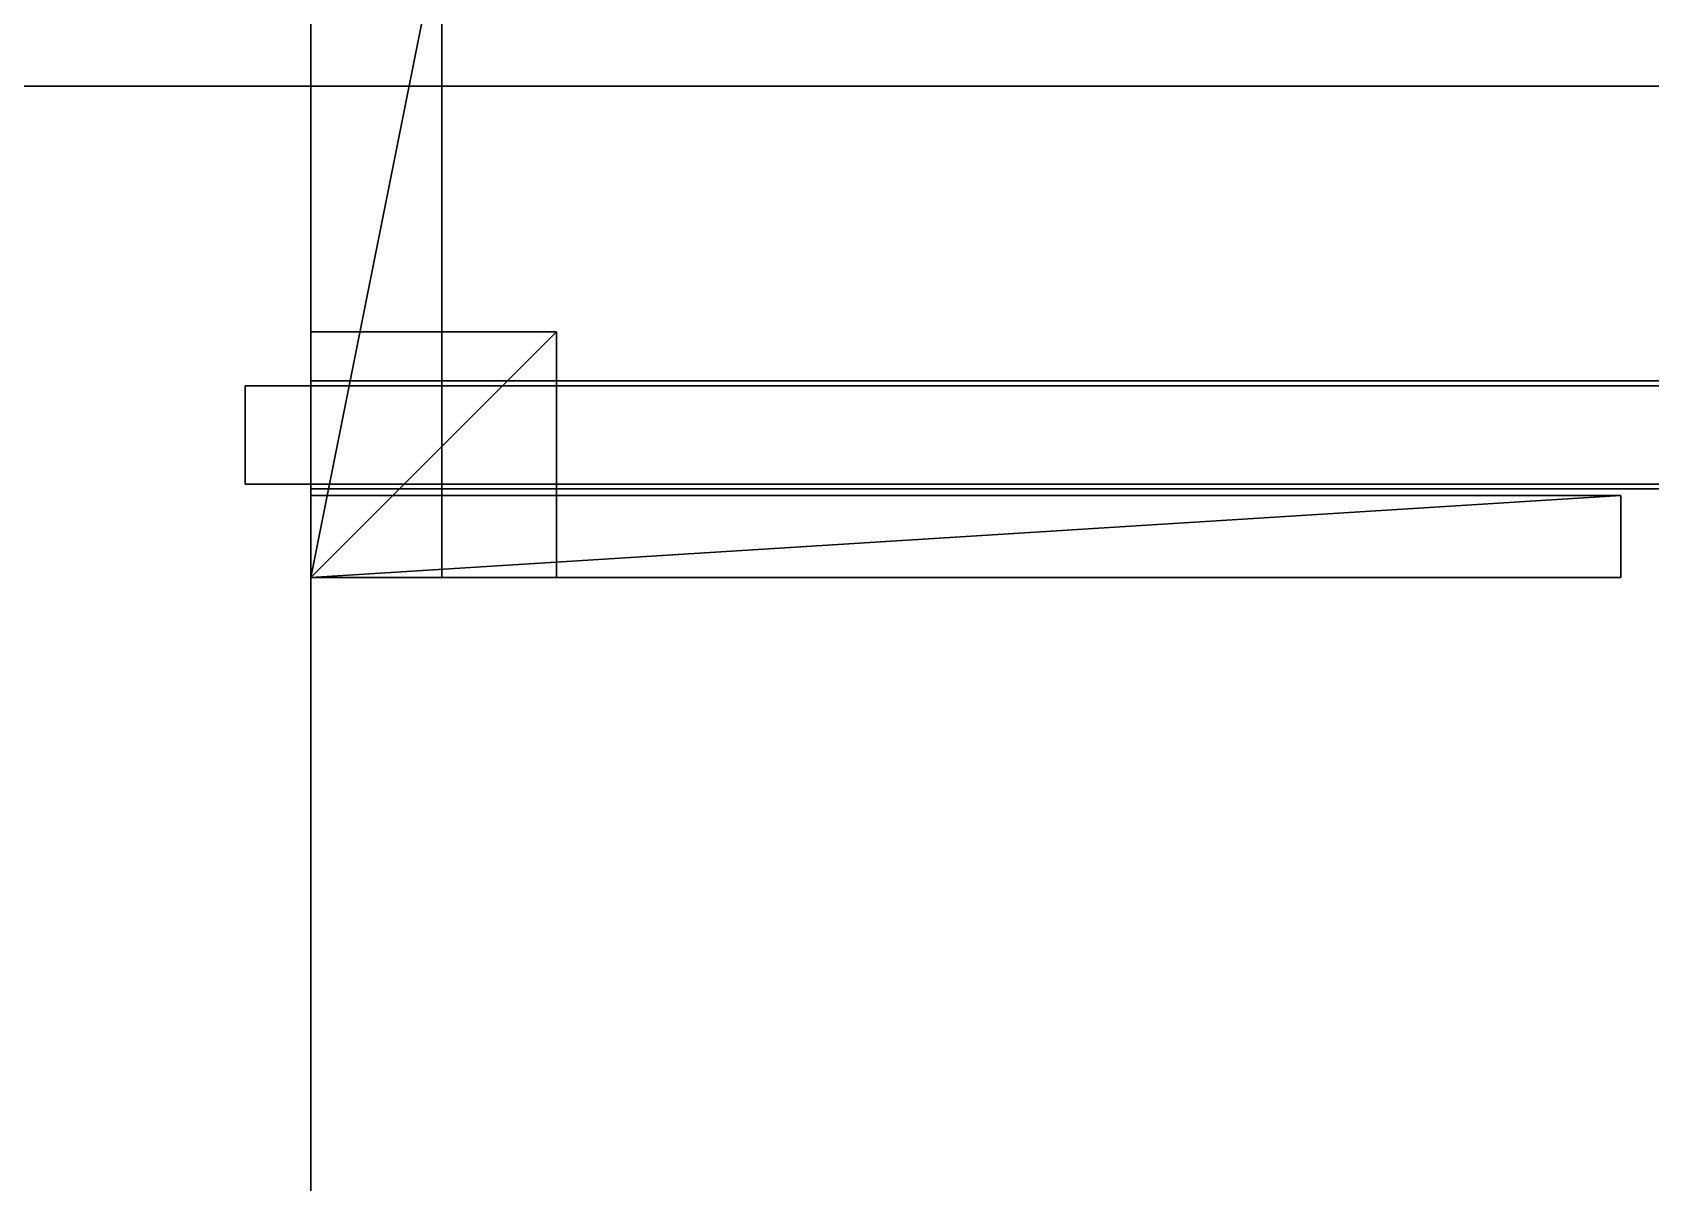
# Model space of a CAD drawing. Extents: x 0 to 7800, y -5130 to 1.
# Drawn here: x 6485.7 to 6584.5, y -215.9 to -145.7 of the extents above; entities that cross this region are included whole.
import ezdxf

# ---------------------------------------------------------------- set-up
doc = ezdxf.new("R2010")
doc.units = 0
for name, color, linetype in [('LAYER0', 7, 'CONTINUOUS'), ('LAYER2', 7, 'CONTINUOUS'), ('LAYER546', 253, 'CONTINUOUS'), ('LAYER548', 2, 'CONTINUOUS'), ('LAYER549', 7, 'CONTINUOUS'), ('LAYER550', 253, 'CONTINUOUS'), ('LAYER551', 253, 'CONTINUOUS'), ('LAYER552', 253, 'CONTINUOUS'), ('LAYER553', 253, 'CONTINUOUS'), ('LAYER554', 253, 'CONTINUOUS'), ('LAYER555', 253, 'CONTINUOUS'), ('LAYER564', 2, 'CONTINUOUS'), ('LAYER565', 7, 'CONTINUOUS'), ('LAYER566', 253, 'CONTINUOUS'), ('LAYER567', 253, 'CONTINUOUS'), ('LAYER568', 253, 'CONTINUOUS'), ('LAYER569', 253, 'CONTINUOUS'), ('LAYER570', 253, 'CONTINUOUS'), ('LAYER571', 253, 'CONTINUOUS'), ('LAYER580', 7, 'CONTINUOUS'), ('LAYER581', 7, 'CONTINUOUS'), ('LAYER582', 7, 'CONTINUOUS'), ('LAYER583', 7, 'CONTINUOUS'), ('LAYER584', 7, 'CONTINUOUS'), ('LAYER585', 7, 'CONTINUOUS'), ('LAYER907', 2, 'CONTINUOUS')]:
    doc.layers.add(name, color=color, linetype=linetype)

msp = doc.modelspace()

# ---------------------------------------------------------------- linework, layer by layer
at = {"layer": 'LAYER0'}
for points, invisible_edges in [([(7199.692, 0.998, -5), (5130.692, -289.002, -5), (5130.692, 0.998, -5), (7199.692, 0.998, -5)], 1), ([(7199.692, -1929.002, -5), (5130.692, -289.002, -5), (7199.692, 0.998, -5), (7199.692, -1929.002, -5)], 7), ([(5130.692, -289.002), (7199.692, -1929.002), (5130.692, 0.998), (5130.692, -289.002)], 3), ([(5130.692, 0.998), (7199.692, -1929.002), (7199.692, 0.998), (5130.692, 0.998)], 3)]:
    msp.add_3dface(points, dxfattribs=dict(at, invisible_edges=invisible_edges))
at = {"layer": 'LAYER2'}
for points, invisible_edges in [([(5280.692, -149.002), (5130.692, 0.998), (7199.692, 0.998), (5280.692, -149.002)], 5), ([(5280.692, -149.002), (7199.692, 0.998), (7049.692, -149.002), (5280.692, -149.002)], 3), ([(7049.692, -149.002, 2657), (5280.692, -149.002), (7049.692, -149.002), (7049.692, -149.002, 2657)], 1), ([(5280.692, -149.002), (7049.692, -149.002, 2657), (5280.692, -149.002, 2657), (5280.692, -149.002)], 1)]:
    msp.add_3dface(points, dxfattribs=dict(at, invisible_edges=invisible_edges))
at = {"layer": 'LAYER546', "invisible_edges": 1}
for points in [[(6484.695, -149, 180), (6502.695, -719, 180), (6484.695, -719, 180), (6484.695, -149, 180)], [(6502.695, -719, 180), (6484.695, -149, 180), (6502.695, -149, 180), (6502.695, -719, 180)], [(6502.695, -149, 2380), (6484.695, -719, 2380), (6502.695, -719, 2380), (6502.695, -149, 2380)], [(6484.695, -719, 2380), (6502.695, -149, 2380), (6484.695, -149, 2380), (6484.695, -719, 2380)], [(6484.695, -149, 180), (6502.695, -149, 2380), (6502.695, -149, 180), (6484.695, -149, 180)], [(6502.695, -149, 2380), (6484.695, -149, 180), (6484.695, -149, 2380), (6502.695, -149, 2380)], [(6502.695, -149, 2380), (6502.695, -719, 180), (6502.695, -149, 180), (6502.695, -149, 2380)], [(6502.695, -719, 180), (6502.695, -149, 2380), (6502.695, -719, 2380), (6502.695, -719, 180)]]:
    msp.add_3dface(points, dxfattribs=at)
at = {"layer": 'LAYER548'}
for points in [[(6582.695, -179, 2349.5), (6582.695, -174, 2349.5), (6502.695, -179, 2349.5), (6582.695, -179, 2349.5)], [(6502.695, -179, 2349.5), (6582.695, -174, 2349.5), (6502.695, -174, 2349.5), (6502.695, -179, 2349.5)], [(6502.695, -179, 2349.5), (6502.695, -174, 2349.5), (6502.695, -179, 2326.5), (6502.695, -179, 2349.5)], [(6502.695, -179, 2326.5), (6502.695, -174, 2349.5), (6502.695, -174, 2326.5), (6502.695, -179, 2326.5)], [(6582.695, -179, 2326.5), (6502.695, -179, 2326.5), (6582.695, -174, 2326.5), (6582.695, -179, 2326.5)], [(6582.695, -174, 2326.5), (6502.695, -179, 2326.5), (6502.695, -174, 2326.5), (6582.695, -174, 2326.5)], [(6582.695, -174, 2326.5), (6502.695, -174, 2326.5), (6582.695, -174, 2349.5), (6582.695, -174, 2326.5)], [(6582.695, -174, 2349.5), (6502.695, -174, 2326.5), (6502.695, -174, 2349.5), (6582.695, -174, 2349.5)], [(6582.695, -179, 2326.5), (6582.695, -174, 2326.5), (6582.695, -179, 2349.5), (6582.695, -179, 2326.5)], [(6582.695, -179, 2349.5), (6582.695, -174, 2326.5), (6582.695, -174, 2349.5), (6582.695, -179, 2349.5)], [(6582.695, -179, 2349.5), (6502.695, -179, 2349.5), (6582.695, -179, 2326.5), (6582.695, -179, 2349.5)], [(6582.695, -179, 2326.5), (6502.695, -179, 2349.5), (6502.695, -179, 2326.5), (6582.695, -179, 2326.5)]]:
    msp.add_3dface(points, dxfattribs=at)
at = {"layer": 'LAYER549', "invisible_edges": 1}
for points in [[(6502.695, -174, 2349.5), (6582.695, -179, 2349.5), (6582.695, -174, 2349.5), (6502.695, -174, 2349.5)], [(6582.695, -179, 2349.5), (6502.695, -174, 2349.5), (6502.695, -179, 2349.5), (6582.695, -179, 2349.5)], [(6502.695, -179, 2326.5), (6582.695, -174, 2326.5), (6582.695, -179, 2326.5), (6502.695, -179, 2326.5)], [(6582.695, -174, 2326.5), (6502.695, -179, 2326.5), (6502.695, -174, 2326.5), (6582.695, -174, 2326.5)], [(6502.695, -174, 2349.5), (6502.695, -179, 2326.5), (6502.695, -179, 2349.5), (6502.695, -174, 2349.5)], [(6502.695, -179, 2326.5), (6502.695, -174, 2349.5), (6502.695, -174, 2326.5), (6502.695, -179, 2326.5)], [(6582.695, -174, 2326.5), (6502.695, -174, 2349.5), (6582.695, -174, 2349.5), (6582.695, -174, 2326.5)], [(6502.695, -174, 2349.5), (6582.695, -174, 2326.5), (6502.695, -174, 2326.5), (6502.695, -174, 2349.5)], [(6582.695, -174, 2326.5), (6582.695, -179, 2349.5), (6582.695, -179, 2326.5), (6582.695, -174, 2326.5)], [(6582.695, -179, 2349.5), (6582.695, -174, 2326.5), (6582.695, -174, 2349.5), (6582.695, -179, 2349.5)], [(6502.695, -179, 2326.5), (6582.695, -179, 2349.5), (6502.695, -179, 2349.5), (6502.695, -179, 2326.5)], [(6582.695, -179, 2349.5), (6502.695, -179, 2326.5), (6582.695, -179, 2326.5), (6582.695, -179, 2349.5)]]:
    msp.add_3dface(points, dxfattribs=at)
at = {"layer": 'LAYER550'}
for points in [[(6517.695, -179, 2349.5), (6517.695, -164, 2349.5), (6502.695, -179, 2349.5), (6517.695, -179, 2349.5)], [(6502.695, -179, 2349.5), (6517.695, -164, 2349.5), (6502.695, -164, 2349.5), (6502.695, -179, 2349.5)], [(6502.695, -179, 2349.5), (6502.695, -164, 2349.5), (6502.695, -179, 2334.5), (6502.695, -179, 2349.5)], [(6502.695, -179, 2334.5), (6502.695, -164, 2349.5), (6502.695, -164, 2334.5), (6502.695, -179, 2334.5)], [(6517.695, -179, 2334.5), (6502.695, -179, 2334.5), (6517.695, -164, 2334.5), (6517.695, -179, 2334.5)], [(6517.695, -164, 2334.5), (6502.695, -179, 2334.5), (6502.695, -164, 2334.5), (6517.695, -164, 2334.5)], [(6517.695, -164, 2334.5), (6502.695, -164, 2334.5), (6517.695, -164, 2349.5), (6517.695, -164, 2334.5)], [(6517.695, -164, 2349.5), (6502.695, -164, 2334.5), (6502.695, -164, 2349.5), (6517.695, -164, 2349.5)], [(6517.695, -179, 2334.5), (6517.695, -164, 2334.5), (6517.695, -179, 2349.5), (6517.695, -179, 2334.5)], [(6517.695, -179, 2349.5), (6517.695, -164, 2334.5), (6517.695, -164, 2349.5), (6517.695, -179, 2349.5)], [(6517.695, -179, 2349.5), (6502.695, -179, 2349.5), (6517.695, -179, 2334.5), (6517.695, -179, 2349.5)], [(6517.695, -179, 2334.5), (6502.695, -179, 2349.5), (6502.695, -179, 2334.5), (6517.695, -179, 2334.5)]]:
    msp.add_3dface(points, dxfattribs=at)
at = {"layer": 'LAYER551'}
for points in [[(6517.695, -179, 2349.5), (6517.695, -164, 2349.5), (6502.695, -179, 2349.5), (6517.695, -179, 2349.5)], [(6502.695, -179, 2349.5), (6517.695, -164, 2349.5), (6502.695, -164, 2349.5), (6502.695, -179, 2349.5)], [(6502.695, -179, 2349.5), (6502.695, -164, 2349.5), (6502.695, -179, 2334.5), (6502.695, -179, 2349.5)], [(6502.695, -179, 2334.5), (6502.695, -164, 2349.5), (6502.695, -164, 2334.5), (6502.695, -179, 2334.5)], [(6517.695, -179, 2334.5), (6502.695, -179, 2334.5), (6517.695, -164, 2334.5), (6517.695, -179, 2334.5)], [(6517.695, -164, 2334.5), (6502.695, -179, 2334.5), (6502.695, -164, 2334.5), (6517.695, -164, 2334.5)], [(6517.695, -164, 2334.5), (6502.695, -164, 2334.5), (6517.695, -164, 2349.5), (6517.695, -164, 2334.5)], [(6517.695, -164, 2349.5), (6502.695, -164, 2334.5), (6502.695, -164, 2349.5), (6517.695, -164, 2349.5)], [(6517.695, -179, 2334.5), (6517.695, -164, 2334.5), (6517.695, -179, 2349.5), (6517.695, -179, 2334.5)], [(6517.695, -179, 2349.5), (6517.695, -164, 2334.5), (6517.695, -164, 2349.5), (6517.695, -179, 2349.5)], [(6517.695, -179, 2349.5), (6502.695, -179, 2349.5), (6517.695, -179, 2334.5), (6517.695, -179, 2349.5)], [(6517.695, -179, 2334.5), (6502.695, -179, 2349.5), (6502.695, -179, 2334.5), (6517.695, -179, 2334.5)]]:
    msp.add_3dface(points, dxfattribs=at)
at = {"layer": 'LAYER552'}
for points in [[(6517.695, -179, 2349.5), (6517.695, -164, 2349.5), (6502.695, -179, 2349.5), (6517.695, -179, 2349.5)], [(6502.695, -179, 2349.5), (6517.695, -164, 2349.5), (6502.695, -164, 2349.5), (6502.695, -179, 2349.5)], [(6502.695, -179, 2349.5), (6502.695, -164, 2349.5), (6502.695, -179, 2334.5), (6502.695, -179, 2349.5)], [(6502.695, -179, 2334.5), (6502.695, -164, 2349.5), (6502.695, -164, 2334.5), (6502.695, -179, 2334.5)], [(6517.695, -179, 2334.5), (6502.695, -179, 2334.5), (6517.695, -164, 2334.5), (6517.695, -179, 2334.5)], [(6517.695, -164, 2334.5), (6502.695, -179, 2334.5), (6502.695, -164, 2334.5), (6517.695, -164, 2334.5)], [(6517.695, -164, 2334.5), (6502.695, -164, 2334.5), (6517.695, -164, 2349.5), (6517.695, -164, 2334.5)], [(6517.695, -164, 2349.5), (6502.695, -164, 2334.5), (6502.695, -164, 2349.5), (6517.695, -164, 2349.5)], [(6517.695, -179, 2334.5), (6517.695, -164, 2334.5), (6517.695, -179, 2349.5), (6517.695, -179, 2334.5)], [(6517.695, -179, 2349.5), (6517.695, -164, 2334.5), (6517.695, -164, 2349.5), (6517.695, -179, 2349.5)], [(6517.695, -179, 2349.5), (6502.695, -179, 2349.5), (6517.695, -179, 2334.5), (6517.695, -179, 2349.5)], [(6517.695, -179, 2334.5), (6502.695, -179, 2349.5), (6502.695, -179, 2334.5), (6517.695, -179, 2334.5)]]:
    msp.add_3dface(points, dxfattribs=at)
at = {"layer": 'LAYER553'}
for points in [[(6517.695, -179, 2349.5), (6517.695, -164, 2349.5), (6502.695, -179, 2349.5), (6517.695, -179, 2349.5)], [(6502.695, -179, 2349.5), (6517.695, -164, 2349.5), (6502.695, -164, 2349.5), (6502.695, -179, 2349.5)], [(6502.695, -179, 2349.5), (6502.695, -164, 2349.5), (6502.695, -179, 2334.5), (6502.695, -179, 2349.5)], [(6502.695, -179, 2334.5), (6502.695, -164, 2349.5), (6502.695, -164, 2334.5), (6502.695, -179, 2334.5)], [(6517.695, -179, 2334.5), (6502.695, -179, 2334.5), (6517.695, -164, 2334.5), (6517.695, -179, 2334.5)], [(6517.695, -164, 2334.5), (6502.695, -179, 2334.5), (6502.695, -164, 2334.5), (6517.695, -164, 2334.5)], [(6517.695, -164, 2334.5), (6502.695, -164, 2334.5), (6517.695, -164, 2349.5), (6517.695, -164, 2334.5)], [(6517.695, -164, 2349.5), (6502.695, -164, 2334.5), (6502.695, -164, 2349.5), (6517.695, -164, 2349.5)], [(6517.695, -179, 2334.5), (6517.695, -164, 2334.5), (6517.695, -179, 2349.5), (6517.695, -179, 2334.5)], [(6517.695, -179, 2349.5), (6517.695, -164, 2334.5), (6517.695, -164, 2349.5), (6517.695, -179, 2349.5)], [(6517.695, -179, 2349.5), (6502.695, -179, 2349.5), (6517.695, -179, 2334.5), (6517.695, -179, 2349.5)], [(6517.695, -179, 2334.5), (6502.695, -179, 2349.5), (6502.695, -179, 2334.5), (6517.695, -179, 2334.5)]]:
    msp.add_3dface(points, dxfattribs=at)
at = {"layer": 'LAYER554'}
for points in [[(6510.695, -179, 2349.5), (6510.695, -139, 2349.5), (6502.695, -179, 2349.5), (6510.695, -179, 2349.5)], [(6502.695, -179, 2349.5), (6510.695, -139, 2349.5), (6502.695, -139, 2349.5), (6502.695, -179, 2349.5)], [(6502.695, -179, 2349.5), (6502.695, -139, 2349.5), (6502.695, -179, 2341.5), (6502.695, -179, 2349.5)], [(6502.695, -179, 2341.5), (6502.695, -139, 2349.5), (6502.695, -139, 2341.5), (6502.695, -179, 2341.5)], [(6510.695, -179, 2341.5), (6502.695, -179, 2341.5), (6510.695, -139, 2341.5), (6510.695, -179, 2341.5)], [(6510.695, -139, 2341.5), (6502.695, -179, 2341.5), (6502.695, -139, 2341.5), (6510.695, -139, 2341.5)], [(6510.695, -179, 2341.5), (6510.695, -139, 2341.5), (6510.695, -179, 2349.5), (6510.695, -179, 2341.5)], [(6510.695, -179, 2349.5), (6510.695, -139, 2341.5), (6510.695, -139, 2349.5), (6510.695, -179, 2349.5)], [(6510.695, -179, 2349.5), (6502.695, -179, 2349.5), (6510.695, -179, 2341.5), (6510.695, -179, 2349.5)], [(6510.695, -179, 2341.5), (6502.695, -179, 2349.5), (6502.695, -179, 2341.5), (6510.695, -179, 2341.5)]]:
    msp.add_3dface(points, dxfattribs=at)
at = {"layer": 'LAYER555'}
for points in [[(6582.695, -179, 2349.5), (6582.695, -174, 2349.5), (6502.695, -179, 2349.5), (6582.695, -179, 2349.5)], [(6502.695, -179, 2349.5), (6582.695, -174, 2349.5), (6502.695, -174, 2349.5), (6502.695, -179, 2349.5)], [(6502.695, -179, 2349.5), (6502.695, -174, 2349.5), (6502.695, -179, 2333.5), (6502.695, -179, 2349.5)], [(6502.695, -179, 2333.5), (6502.695, -174, 2349.5), (6502.695, -174, 2333.5), (6502.695, -179, 2333.5)], [(6582.695, -179, 2333.5), (6502.695, -179, 2333.5), (6582.695, -174, 2333.5), (6582.695, -179, 2333.5)], [(6582.695, -174, 2333.5), (6502.695, -179, 2333.5), (6502.695, -174, 2333.5), (6582.695, -174, 2333.5)], [(6582.695, -174, 2333.5), (6502.695, -174, 2333.5), (6582.695, -174, 2349.5), (6582.695, -174, 2333.5)], [(6582.695, -174, 2349.5), (6502.695, -174, 2333.5), (6502.695, -174, 2349.5), (6582.695, -174, 2349.5)], [(6582.695, -179, 2333.5), (6582.695, -174, 2333.5), (6582.695, -179, 2349.5), (6582.695, -179, 2333.5)], [(6582.695, -179, 2349.5), (6582.695, -174, 2333.5), (6582.695, -174, 2349.5), (6582.695, -179, 2349.5)], [(6582.695, -179, 2349.5), (6502.695, -179, 2349.5), (6582.695, -179, 2333.5), (6582.695, -179, 2349.5)], [(6582.695, -179, 2333.5), (6502.695, -179, 2349.5), (6502.695, -179, 2333.5), (6582.695, -179, 2333.5)]]:
    msp.add_3dface(points, dxfattribs=at)
at = {"layer": 'LAYER564'}
for points in [[(6582.695, -179, 1262), (6582.695, -174, 1262), (6502.695, -179, 1262), (6582.695, -179, 1262)], [(6502.695, -179, 1262), (6582.695, -174, 1262), (6502.695, -174, 1262), (6502.695, -179, 1262)], [(6502.695, -179, 1262), (6502.695, -174, 1262), (6502.695, -179, 1239), (6502.695, -179, 1262)], [(6502.695, -179, 1239), (6502.695, -174, 1262), (6502.695, -174, 1239), (6502.695, -179, 1239)], [(6582.695, -179, 1239), (6502.695, -179, 1239), (6582.695, -174, 1239), (6582.695, -179, 1239)], [(6582.695, -174, 1239), (6502.695, -179, 1239), (6502.695, -174, 1239), (6582.695, -174, 1239)], [(6582.695, -174, 1239), (6502.695, -174, 1239), (6582.695, -174, 1262), (6582.695, -174, 1239)], [(6582.695, -174, 1262), (6502.695, -174, 1239), (6502.695, -174, 1262), (6582.695, -174, 1262)], [(6582.695, -179, 1239), (6582.695, -174, 1239), (6582.695, -179, 1262), (6582.695, -179, 1239)], [(6582.695, -179, 1262), (6582.695, -174, 1239), (6582.695, -174, 1262), (6582.695, -179, 1262)], [(6582.695, -179, 1262), (6502.695, -179, 1262), (6582.695, -179, 1239), (6582.695, -179, 1262)], [(6582.695, -179, 1239), (6502.695, -179, 1262), (6502.695, -179, 1239), (6582.695, -179, 1239)]]:
    msp.add_3dface(points, dxfattribs=at)
at = {"layer": 'LAYER565', "invisible_edges": 1}
for points in [[(6502.695, -174, 1262), (6582.695, -179, 1262), (6582.695, -174, 1262), (6502.695, -174, 1262)], [(6582.695, -179, 1262), (6502.695, -174, 1262), (6502.695, -179, 1262), (6582.695, -179, 1262)], [(6502.695, -179, 1239), (6582.695, -174, 1239), (6582.695, -179, 1239), (6502.695, -179, 1239)], [(6582.695, -174, 1239), (6502.695, -179, 1239), (6502.695, -174, 1239), (6582.695, -174, 1239)], [(6502.695, -174, 1262), (6502.695, -179, 1239), (6502.695, -179, 1262), (6502.695, -174, 1262)], [(6502.695, -179, 1239), (6502.695, -174, 1262), (6502.695, -174, 1239), (6502.695, -179, 1239)], [(6582.695, -174, 1239), (6502.695, -174, 1262), (6582.695, -174, 1262), (6582.695, -174, 1239)], [(6502.695, -174, 1262), (6582.695, -174, 1239), (6502.695, -174, 1239), (6502.695, -174, 1262)], [(6582.695, -174, 1239), (6582.695, -179, 1262), (6582.695, -179, 1239), (6582.695, -174, 1239)], [(6582.695, -179, 1262), (6582.695, -174, 1239), (6582.695, -174, 1262), (6582.695, -179, 1262)], [(6502.695, -179, 1239), (6582.695, -179, 1262), (6502.695, -179, 1262), (6502.695, -179, 1239)], [(6582.695, -179, 1262), (6502.695, -179, 1239), (6582.695, -179, 1239), (6582.695, -179, 1262)]]:
    msp.add_3dface(points, dxfattribs=at)
at = {"layer": 'LAYER566'}
for points in [[(6517.695, -179, 1262), (6517.695, -164, 1262), (6502.695, -179, 1262), (6517.695, -179, 1262)], [(6502.695, -179, 1262), (6517.695, -164, 1262), (6502.695, -164, 1262), (6502.695, -179, 1262)], [(6502.695, -179, 1262), (6502.695, -164, 1262), (6502.695, -179, 1247), (6502.695, -179, 1262)], [(6502.695, -179, 1247), (6502.695, -164, 1262), (6502.695, -164, 1247), (6502.695, -179, 1247)], [(6517.695, -179, 1247), (6502.695, -179, 1247), (6517.695, -164, 1247), (6517.695, -179, 1247)], [(6517.695, -164, 1247), (6502.695, -179, 1247), (6502.695, -164, 1247), (6517.695, -164, 1247)], [(6517.695, -164, 1247), (6502.695, -164, 1247), (6517.695, -164, 1262), (6517.695, -164, 1247)], [(6517.695, -164, 1262), (6502.695, -164, 1247), (6502.695, -164, 1262), (6517.695, -164, 1262)], [(6517.695, -179, 1247), (6517.695, -164, 1247), (6517.695, -179, 1262), (6517.695, -179, 1247)], [(6517.695, -179, 1262), (6517.695, -164, 1247), (6517.695, -164, 1262), (6517.695, -179, 1262)], [(6517.695, -179, 1262), (6502.695, -179, 1262), (6517.695, -179, 1247), (6517.695, -179, 1262)], [(6517.695, -179, 1247), (6502.695, -179, 1262), (6502.695, -179, 1247), (6517.695, -179, 1247)]]:
    msp.add_3dface(points, dxfattribs=at)
at = {"layer": 'LAYER567'}
for points in [[(6517.695, -179, 1262), (6517.695, -164, 1262), (6502.695, -179, 1262), (6517.695, -179, 1262)], [(6502.695, -179, 1262), (6517.695, -164, 1262), (6502.695, -164, 1262), (6502.695, -179, 1262)], [(6502.695, -179, 1262), (6502.695, -164, 1262), (6502.695, -179, 1247), (6502.695, -179, 1262)], [(6502.695, -179, 1247), (6502.695, -164, 1262), (6502.695, -164, 1247), (6502.695, -179, 1247)], [(6517.695, -179, 1247), (6502.695, -179, 1247), (6517.695, -164, 1247), (6517.695, -179, 1247)], [(6517.695, -164, 1247), (6502.695, -179, 1247), (6502.695, -164, 1247), (6517.695, -164, 1247)], [(6517.695, -164, 1247), (6502.695, -164, 1247), (6517.695, -164, 1262), (6517.695, -164, 1247)], [(6517.695, -164, 1262), (6502.695, -164, 1247), (6502.695, -164, 1262), (6517.695, -164, 1262)], [(6517.695, -179, 1247), (6517.695, -164, 1247), (6517.695, -179, 1262), (6517.695, -179, 1247)], [(6517.695, -179, 1262), (6517.695, -164, 1247), (6517.695, -164, 1262), (6517.695, -179, 1262)], [(6517.695, -179, 1262), (6502.695, -179, 1262), (6517.695, -179, 1247), (6517.695, -179, 1262)], [(6517.695, -179, 1247), (6502.695, -179, 1262), (6502.695, -179, 1247), (6517.695, -179, 1247)]]:
    msp.add_3dface(points, dxfattribs=at)
at = {"layer": 'LAYER568'}
for points in [[(6517.695, -179, 1262), (6517.695, -164, 1262), (6502.695, -179, 1262), (6517.695, -179, 1262)], [(6502.695, -179, 1262), (6517.695, -164, 1262), (6502.695, -164, 1262), (6502.695, -179, 1262)], [(6502.695, -179, 1262), (6502.695, -164, 1262), (6502.695, -179, 1247), (6502.695, -179, 1262)], [(6502.695, -179, 1247), (6502.695, -164, 1262), (6502.695, -164, 1247), (6502.695, -179, 1247)], [(6517.695, -179, 1247), (6502.695, -179, 1247), (6517.695, -164, 1247), (6517.695, -179, 1247)], [(6517.695, -164, 1247), (6502.695, -179, 1247), (6502.695, -164, 1247), (6517.695, -164, 1247)], [(6517.695, -164, 1247), (6502.695, -164, 1247), (6517.695, -164, 1262), (6517.695, -164, 1247)], [(6517.695, -164, 1262), (6502.695, -164, 1247), (6502.695, -164, 1262), (6517.695, -164, 1262)], [(6517.695, -179, 1247), (6517.695, -164, 1247), (6517.695, -179, 1262), (6517.695, -179, 1247)], [(6517.695, -179, 1262), (6517.695, -164, 1247), (6517.695, -164, 1262), (6517.695, -179, 1262)], [(6517.695, -179, 1262), (6502.695, -179, 1262), (6517.695, -179, 1247), (6517.695, -179, 1262)], [(6517.695, -179, 1247), (6502.695, -179, 1262), (6502.695, -179, 1247), (6517.695, -179, 1247)]]:
    msp.add_3dface(points, dxfattribs=at)
at = {"layer": 'LAYER569'}
for points in [[(6517.695, -179, 1262), (6517.695, -164, 1262), (6502.695, -179, 1262), (6517.695, -179, 1262)], [(6502.695, -179, 1262), (6517.695, -164, 1262), (6502.695, -164, 1262), (6502.695, -179, 1262)], [(6502.695, -179, 1262), (6502.695, -164, 1262), (6502.695, -179, 1247), (6502.695, -179, 1262)], [(6502.695, -179, 1247), (6502.695, -164, 1262), (6502.695, -164, 1247), (6502.695, -179, 1247)], [(6517.695, -179, 1247), (6502.695, -179, 1247), (6517.695, -164, 1247), (6517.695, -179, 1247)], [(6517.695, -164, 1247), (6502.695, -179, 1247), (6502.695, -164, 1247), (6517.695, -164, 1247)], [(6517.695, -164, 1247), (6502.695, -164, 1247), (6517.695, -164, 1262), (6517.695, -164, 1247)], [(6517.695, -164, 1262), (6502.695, -164, 1247), (6502.695, -164, 1262), (6517.695, -164, 1262)], [(6517.695, -179, 1247), (6517.695, -164, 1247), (6517.695, -179, 1262), (6517.695, -179, 1247)], [(6517.695, -179, 1262), (6517.695, -164, 1247), (6517.695, -164, 1262), (6517.695, -179, 1262)], [(6517.695, -179, 1262), (6502.695, -179, 1262), (6517.695, -179, 1247), (6517.695, -179, 1262)], [(6517.695, -179, 1247), (6502.695, -179, 1262), (6502.695, -179, 1247), (6517.695, -179, 1247)]]:
    msp.add_3dface(points, dxfattribs=at)
at = {"layer": 'LAYER570'}
for points in [[(6510.695, -179, 1262), (6510.695, -139, 1262), (6502.695, -179, 1262), (6510.695, -179, 1262)], [(6502.695, -179, 1262), (6510.695, -139, 1262), (6502.695, -139, 1262), (6502.695, -179, 1262)], [(6502.695, -179, 1262), (6502.695, -139, 1262), (6502.695, -179, 1254), (6502.695, -179, 1262)], [(6502.695, -179, 1254), (6502.695, -139, 1262), (6502.695, -139, 1254), (6502.695, -179, 1254)], [(6510.695, -179, 1254), (6502.695, -179, 1254), (6510.695, -139, 1254), (6510.695, -179, 1254)], [(6510.695, -139, 1254), (6502.695, -179, 1254), (6502.695, -139, 1254), (6510.695, -139, 1254)], [(6510.695, -179, 1254), (6510.695, -139, 1254), (6510.695, -179, 1262), (6510.695, -179, 1254)], [(6510.695, -179, 1262), (6510.695, -139, 1254), (6510.695, -139, 1262), (6510.695, -179, 1262)], [(6510.695, -179, 1262), (6502.695, -179, 1262), (6510.695, -179, 1254), (6510.695, -179, 1262)], [(6510.695, -179, 1254), (6502.695, -179, 1262), (6502.695, -179, 1254), (6510.695, -179, 1254)]]:
    msp.add_3dface(points, dxfattribs=at)
at = {"layer": 'LAYER571'}
for points in [[(6582.695, -179, 1262), (6582.695, -174, 1262), (6502.695, -179, 1262), (6582.695, -179, 1262)], [(6502.695, -179, 1262), (6582.695, -174, 1262), (6502.695, -174, 1262), (6502.695, -179, 1262)], [(6502.695, -179, 1262), (6502.695, -174, 1262), (6502.695, -179, 1246), (6502.695, -179, 1262)], [(6502.695, -179, 1246), (6502.695, -174, 1262), (6502.695, -174, 1246), (6502.695, -179, 1246)], [(6582.695, -179, 1246), (6502.695, -179, 1246), (6582.695, -174, 1246), (6582.695, -179, 1246)], [(6582.695, -174, 1246), (6502.695, -179, 1246), (6502.695, -174, 1246), (6582.695, -174, 1246)], [(6582.695, -174, 1246), (6502.695, -174, 1246), (6582.695, -174, 1262), (6582.695, -174, 1246)], [(6582.695, -174, 1262), (6502.695, -174, 1246), (6502.695, -174, 1262), (6582.695, -174, 1262)], [(6582.695, -179, 1246), (6582.695, -174, 1246), (6582.695, -179, 1262), (6582.695, -179, 1246)], [(6582.695, -179, 1262), (6582.695, -174, 1246), (6582.695, -174, 1262), (6582.695, -179, 1262)], [(6582.695, -179, 1262), (6502.695, -179, 1262), (6582.695, -179, 1246), (6582.695, -179, 1262)], [(6582.695, -179, 1246), (6502.695, -179, 1262), (6502.695, -179, 1246), (6582.695, -179, 1246)]]:
    msp.add_3dface(points, dxfattribs=at)
at = {"layer": 'LAYER580', "invisible_edges": 1}
for points in [[(7031.695, -149, 181), (6502.695, -719, 181), (6502.695, -149, 181), (7031.695, -149, 181)], [(6502.695, -719, 181), (7031.695, -149, 181), (7031.695, -719, 181), (6502.695, -719, 181)], [(6502.695, -149, 199), (6502.695, -719, 181), (6502.695, -719, 199), (6502.695, -149, 199)], [(6502.695, -719, 181), (6502.695, -149, 199), (6502.695, -149, 181), (6502.695, -719, 181)], [(6502.695, -149, 199), (7031.695, -149, 181), (6502.695, -149, 181), (6502.695, -149, 199)], [(7031.695, -149, 181), (6502.695, -149, 199), (7031.695, -149, 199), (7031.695, -149, 181)], [(7031.695, -719, 199), (6502.695, -149, 199), (6502.695, -719, 199), (7031.695, -719, 199)], [(6502.695, -149, 199), (7031.695, -719, 199), (7031.695, -149, 199), (6502.695, -149, 199)]]:
    msp.add_3dface(points, dxfattribs=at)
at = {"layer": 'LAYER581', "invisible_edges": 1}
for points in [[(6502.695, -149, 2379), (7031.695, -719, 2379), (7031.695, -149, 2379), (6502.695, -149, 2379)], [(7031.695, -719, 2379), (6502.695, -149, 2379), (6502.695, -719, 2379), (7031.695, -719, 2379)], [(6502.695, -149, 2379), (6502.695, -719, 2361), (6502.695, -719, 2379), (6502.695, -149, 2379)], [(6502.695, -719, 2361), (6502.695, -149, 2379), (6502.695, -149, 2361), (6502.695, -719, 2361)], [(7031.695, -149, 2361), (6502.695, -149, 2379), (7031.695, -149, 2379), (7031.695, -149, 2361)], [(6502.695, -149, 2379), (7031.695, -149, 2361), (6502.695, -149, 2361), (6502.695, -149, 2379)], [(6502.695, -719, 2361), (7031.695, -149, 2361), (7031.695, -719, 2361), (6502.695, -719, 2361)], [(7031.695, -149, 2361), (6502.695, -719, 2361), (6502.695, -149, 2361), (7031.695, -149, 2361)]]:
    msp.add_3dface(points, dxfattribs=at)
at = {"layer": 'LAYER582', "invisible_edges": 1}
for points in [[(7035.695, -167.3, 195), (6498.695, -173.3, 195), (6498.695, -167.3, 195), (7035.695, -167.3, 195)], [(6498.695, -173.3, 195), (7035.695, -167.3, 195), (7035.695, -173.3, 195), (6498.695, -173.3, 195)], [(6498.695, -167.3, 2365), (6498.695, -173.3, 195), (6498.695, -173.3, 2365), (6498.695, -167.3, 2365)], [(6498.695, -173.3, 195), (6498.695, -167.3, 2365), (6498.695, -167.3, 195), (6498.695, -173.3, 195)], [(7035.695, -173.3, 2365), (6498.695, -167.3, 2365), (6498.695, -173.3, 2365), (7035.695, -173.3, 2365)], [(6498.695, -167.3, 2365), (7035.695, -173.3, 2365), (7035.695, -167.3, 2365), (6498.695, -167.3, 2365)], [(6498.695, -167.3, 2365), (7035.695, -167.3, 195), (6498.695, -167.3, 195), (6498.695, -167.3, 2365)], [(7035.695, -167.3, 195), (6498.695, -167.3, 2365), (7035.695, -167.3, 2365), (7035.695, -167.3, 195)], [(7035.695, -173.3, 2365), (6498.695, -173.3, 195), (7035.695, -173.3, 195), (7035.695, -173.3, 2365)], [(6498.695, -173.3, 195), (7035.695, -173.3, 2365), (6498.695, -173.3, 2365), (6498.695, -173.3, 195)]]:
    msp.add_3dface(points, dxfattribs=at)
at = {"layer": 'LAYER583', "invisible_edges": 1}
for points in [[(7031.695, -149, 1271), (6502.695, -149, 1151), (6502.695, -149, 1271), (7031.695, -149, 1271)], [(6502.695, -149, 1151), (7031.695, -149, 1271), (7031.695, -149, 1151), (6502.695, -149, 1151)], [(6502.695, -167, 1271), (6502.695, -149, 1151), (6502.695, -167, 1151), (6502.695, -167, 1271)], [(6502.695, -149, 1151), (6502.695, -167, 1271), (6502.695, -149, 1271), (6502.695, -149, 1151)], [(7031.695, -167, 1151), (6502.695, -149, 1151), (7031.695, -149, 1151), (7031.695, -167, 1151)], [(6502.695, -149, 1151), (7031.695, -167, 1151), (6502.695, -167, 1151), (6502.695, -149, 1151)], [(6502.695, -167, 1271), (7031.695, -149, 1271), (6502.695, -149, 1271), (6502.695, -167, 1271)], [(7031.695, -149, 1271), (6502.695, -167, 1271), (7031.695, -167, 1271), (7031.695, -149, 1271)], [(7031.695, -167, 1151), (6502.695, -167, 1271), (6502.695, -167, 1151), (7031.695, -167, 1151)], [(6502.695, -167, 1271), (7031.695, -167, 1151), (7031.695, -167, 1271), (6502.695, -167, 1271)]]:
    msp.add_3dface(points, dxfattribs=at)
at = {"layer": 'LAYER584', "invisible_edges": 1}
for points in [[(7031.695, -149, 2361), (6502.695, -149, 2241), (6502.695, -149, 2361), (7031.695, -149, 2361)], [(6502.695, -149, 2241), (7031.695, -149, 2361), (7031.695, -149, 2241), (6502.695, -149, 2241)], [(6502.695, -167, 2361), (6502.695, -149, 2241), (6502.695, -167, 2241), (6502.695, -167, 2361)], [(6502.695, -149, 2241), (6502.695, -167, 2361), (6502.695, -149, 2361), (6502.695, -149, 2241)], [(7031.695, -167, 2241), (6502.695, -149, 2241), (7031.695, -149, 2241), (7031.695, -167, 2241)], [(6502.695, -149, 2241), (7031.695, -167, 2241), (6502.695, -167, 2241), (6502.695, -149, 2241)], [(6502.695, -167, 2361), (7031.695, -149, 2361), (6502.695, -149, 2361), (6502.695, -167, 2361)], [(7031.695, -149, 2361), (6502.695, -167, 2361), (7031.695, -167, 2361), (7031.695, -149, 2361)], [(7031.695, -167, 2241), (6502.695, -167, 2361), (6502.695, -167, 2241), (7031.695, -167, 2241)], [(6502.695, -167, 2361), (7031.695, -167, 2241), (7031.695, -167, 2361), (6502.695, -167, 2361)]]:
    msp.add_3dface(points, dxfattribs=at)
at = {"layer": 'LAYER585', "invisible_edges": 1}
for points in [[(6502.695, -173.6, 877), (7031.695, -719, 877), (7031.695, -173.6, 877), (6502.695, -173.6, 877)], [(7031.695, -719, 877), (6502.695, -173.6, 877), (6502.695, -719, 877), (7031.695, -719, 877)], [(6502.695, -173.6, 877), (6502.695, -719, 859), (6502.695, -719, 877), (6502.695, -173.6, 877)], [(6502.695, -719, 859), (6502.695, -173.6, 877), (6502.695, -173.6, 859), (6502.695, -719, 859)], [(7031.695, -173.6, 859), (6502.695, -173.6, 877), (7031.695, -173.6, 877), (7031.695, -173.6, 859)], [(6502.695, -173.6, 877), (7031.695, -173.6, 859), (6502.695, -173.6, 859), (6502.695, -173.6, 877)], [(6502.695, -719, 859), (7031.695, -173.6, 859), (7031.695, -719, 859), (6502.695, -719, 859)], [(7031.695, -173.6, 859), (6502.695, -719, 859), (6502.695, -173.6, 859), (7031.695, -173.6, 859)]]:
    msp.add_3dface(points, dxfattribs=at)
at = {"layer": 'LAYER907'}
for points, invisible_edges in [([(7049.695, -149, 2446), (5280.695, -439, 2446), (5280.695, -149, 2446), (7049.695, -149, 2446)], 1), ([(7049.695, -759, 2446), (5280.695, -439, 2446), (7049.695, -149, 2446), (7049.695, -759, 2446)], 3), ([(5280.695, -149, 2657), (7049.695, -149, 2446), (5280.695, -149, 2446), (5280.695, -149, 2657)], 1), ([(7049.695, -149, 2446), (5280.695, -149, 2657), (7049.695, -149, 2657), (7049.695, -149, 2446)], 1), ([(5280.695, -439, 2657), (7049.695, -759, 2657), (5280.695, -149, 2657), (5280.695, -439, 2657)], 3), ([(5280.695, -149, 2657), (7049.695, -759, 2657), (7049.695, -149, 2657), (5280.695, -149, 2657)], 1)]:
    msp.add_3dface(points, dxfattribs=dict(at, invisible_edges=invisible_edges))

# ---------------------------------------------------------------- meshes
at = {"layer": 'LAYER2'}
mesh = msp.add_polymesh((14, 2), dxfattribs=at)
for k, corner in enumerate([(1175.695, -1705, 2657), (-0.0002, -1705, 2657), (1175.695, -204, 2657), (1175.695, -1705, 2657), (3880.695, -204, 2657), (1175.695, -204, 2657), (3880.695, -439, 2657), (3880.695, -204, 2657), (5280.695, -439, 2657), (3880.695, -439, 2657), (5280.695, -149, 2657), (5280.695, -439, 2657), (7049.695, -149, 2657), (5280.695, -149, 2657), (7049.695, -289, 2657), (7049.695, -149, 2657), (7649.695, -289, 2657), (7049.695, -289, 2657), (7649.695, -1684, 2657), (7649.695, -289, 2657), (7049.695, -1684, 2657), (7649.695, -1684, 2657), (7049.695, -1779, 2657), (7049.695, -1684, 2657), (3151.695, -1779, 2657), (7049.695, -1779, 2657), (3151.695, -1929, 2657), (7199.695, -1929, 2657)]):
    mesh.set_mesh_vertex(divmod(k, 2), corner)

doc.saveas('drawing.dxf')
